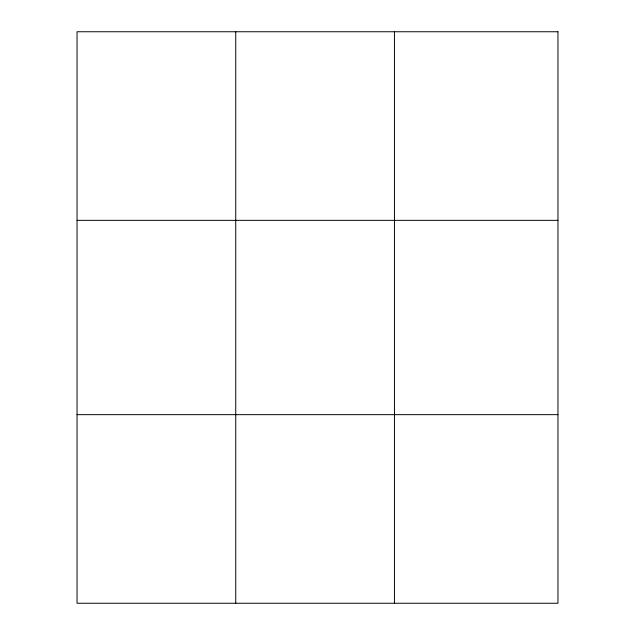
<?xml version="1.0" encoding="UTF-8"?>
<svg xmlns="http://www.w3.org/2000/svg" width="635" height="635" viewBox="0 0 635 635"><rect width="100%" height="100%" fill="white"/><g stroke="black" fill="none" stroke-linecap="round" stroke-linejoin="round"><path stroke-width="0.95" d="M235.744 31.75L235.744 603.25M394.446 31.75L394.446 603.25M77.041 220.345L557.959 220.345M77.041 414.655L557.959 414.655M557.959 31.75L557.959 603.25L77.041 603.25L77.041 31.75L557.959 31.75"/></g></svg>
